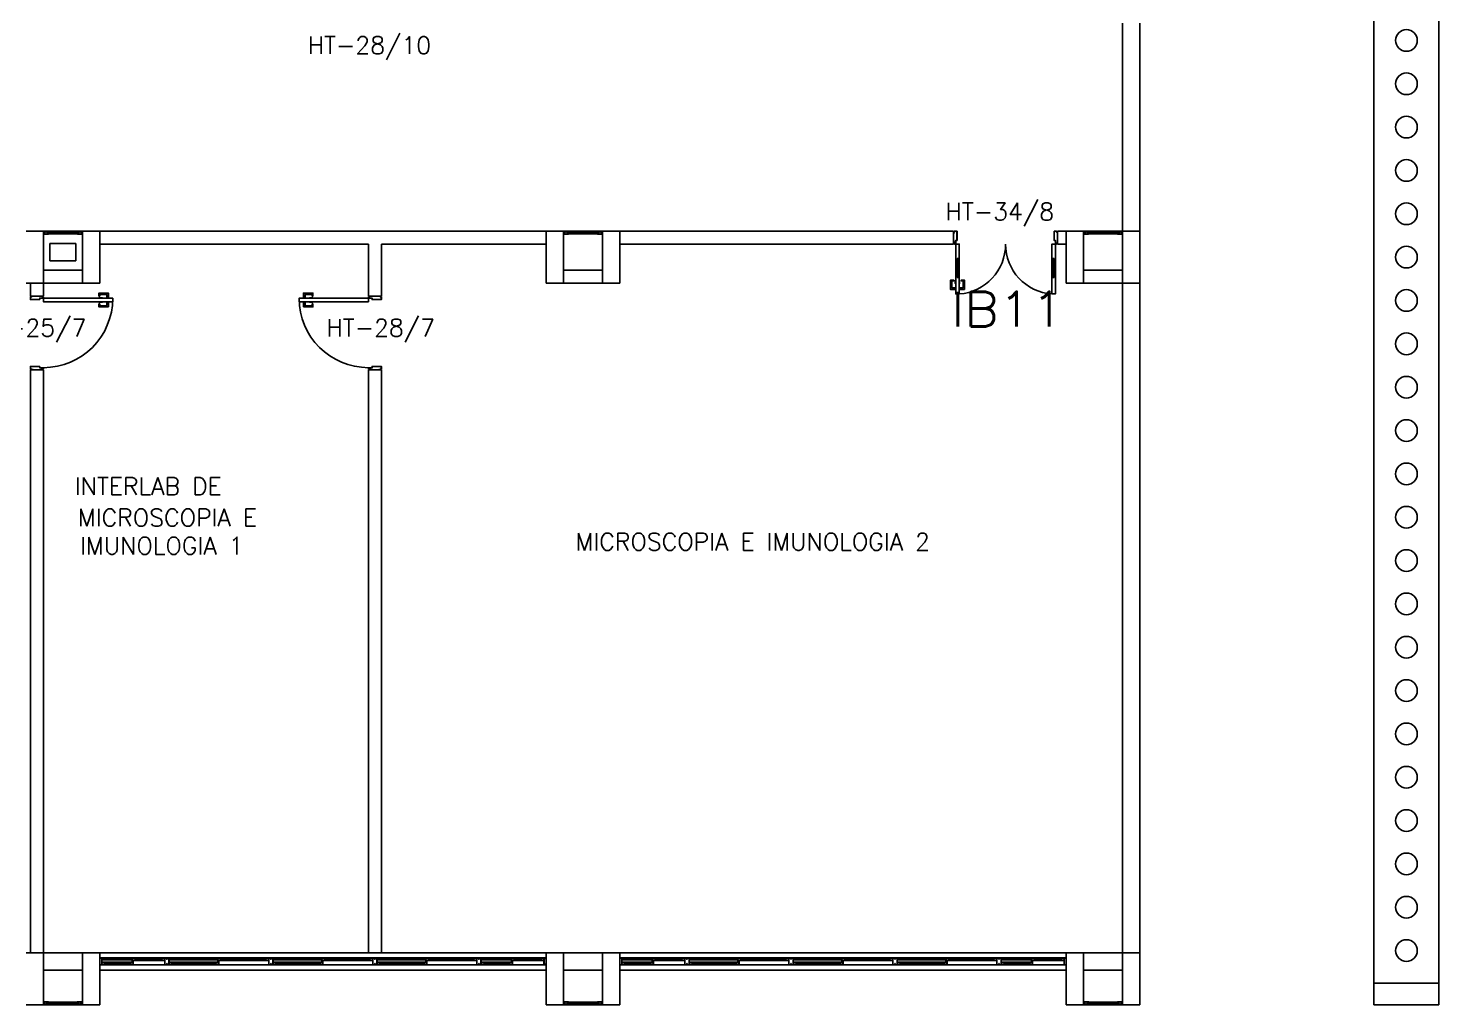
# Model space of a CAD drawing. Header units: millimetres. Extents: x 2686 to 2939, y 1294 to 1441.
# Drawn here: x 2913.9 to 2930.17, y 1388.32 to 1399.59 of the extents above; entities that cross this region are included whole.
import ezdxf

# ---------------------------------------------------------------- set-up
doc = ezdxf.new("R2010")
doc.units = ezdxf.units.MM
for name, color, linetype in [('AC-VISTA', 2, 'Continuous'), ('AR-ALV', 2, 'Continuous'), ('AR-ESQ', 1, 'Continuous'), ('AR-ESTC', 3, 'Continuous'), ('AR-ESTC-V', 1, 'Continuous'), ('AR-PEITORIL', 1, 'Continuous'), ('AR-PORTA', 1, 'Continuous'), ('AR-TXTCONG', 2, 'Continuous'), ('DT-ESQ-BAGUETE-C', 1, 'Continuous'), ('DT-ESQ-BAGUETE-V', 1, 'Continuous'), ('DT-ESQ-CHAPA DOBRADA-V', 1, 'Continuous'), ('DT-ESQ-PERFIL CADEIRA-C', 2, 'Continuous'), ('DT-ESQ-PERFIL CADEIRA-V', 2, 'Continuous'), ('DT-ESQ-PERFIL U SIMPLES-C', 2, 'Continuous'), ('DT-ESQ-PERFIL U-C', 2, 'Continuous'), ('DT-ESQ-PERFIL U-V', 1, 'Continuous'), ('DT-ESQ-VENEZIANA-C', 1, 'Continuous'), ('DT-ESQ-VENEZIANA-V', 1, 'Continuous'), ('DT-ESQ-VIDRO-C', 2, 'Continuous'), ('DT-TXTMOD', 1, 'Continuous'), ('ENDEREÇO', 2, 'Continuous'), ('maçaneta', 1, 'Continuous'), ('mov', 1, 'Continuous'), ('PM-PERFIL U-C', 2, 'Continuous'), ('PM-VIDRO', 2, 'Continuous'), ('pm1', 2, 'Continuous'), ('pm2', 2, 'Continuous'), ('TEXTO', 2, 'Continuous')]:
    doc.layers.add(name, color=color, linetype=linetype)
doc.styles.add('S10', font='simplex.shx', dxfattribs={"height": 0.1})
doc.styles.add('S16', font='simplex.shx', dxfattribs={"width": 1.1, "height": 0.16})
doc.styles.add('UNB-100', font='simplex.shx', dxfattribs={"height": 0.2})
doc.styles.add('UNB1-100', font='simplex.shx', dxfattribs={"height": 0.2})

# ---------------------------------------------------------------- blocks, each defined once
blk = doc.blocks.new('EF40-P')
at = {"layer": 'DT-ESQ-BAGUETE-C', "ltscale": 0.1}
for points in [[(0.073, -0.125), (0.06, -0.125), (0.06, -0.124), (0.073, -0.124, 0.414214), (0.073, -0.123), (0.073, -0.112, 0.414214), (0.073, -0.112), (0.06, -0.112), (0.06, -0.11), (0.073, -0.11, -0.414214), (0.075, -0.112), (0.075, -0.124, -0.414214)], [(0.339, -0.125), (0.352, -0.125), (0.352, -0.124), (0.34, -0.124, -0.414214), (0.339, -0.123), (0.339, -0.112, -0.414214), (0.34, -0.112), (0.352, -0.112), (0.352, -0.11), (0.339, -0.11, 0.414214), (0.337, -0.112), (0.337, -0.124, 0.414214)], [(0.422, -0.08), (0.409, -0.08), (0.409, -0.079), (0.422, -0.079, 0.414214), (0.422, -0.078), (0.422, -0.067, 0.414214), (0.422, -0.067), (0.409, -0.067), (0.409, -0.065), (0.422, -0.065, -0.414214), (0.424, -0.067), (0.424, -0.079, -0.414214)], [(0.702, -0.08), (0.715, -0.08), (0.715, -0.079), (0.702, -0.079, -0.414214), (0.702, -0.078), (0.702, -0.067, -0.414214), (0.702, -0.067), (0.715, -0.067), (0.715, -0.065), (0.702, -0.065, 0.414214), (0.7, -0.067), (0.7, -0.079, 0.414214)], [(0.848, -0.125), (0.835, -0.125), (0.835, -0.124), (0.848, -0.124, 0.414214), (0.848, -0.123), (0.848, -0.112, 0.414214), (0.848, -0.112), (0.835, -0.112), (0.835, -0.11), (0.848, -0.11, -0.414214), (0.85, -0.112), (0.85, -0.124, -0.414214)], [(1.326, -0.125), (1.34, -0.125), (1.34, -0.124), (1.327, -0.124, -0.414214), (1.326, -0.123), (1.326, -0.112, -0.414214), (1.327, -0.112), (1.34, -0.112), (1.34, -0.11), (1.326, -0.11, 0.414214), (1.325, -0.112), (1.325, -0.124, 0.414214)], [(1.41, -0.08), (1.396, -0.08), (1.396, -0.079), (1.409, -0.079, 0.414214), (1.41, -0.078), (1.41, -0.067, 0.414214), (1.409, -0.067), (1.396, -0.067), (1.396, -0.065), (1.41, -0.065, -0.414214), (1.411, -0.067), (1.411, -0.079, -0.414214)], [(1.901, -0.08), (1.915, -0.08), (1.915, -0.079), (1.902, -0.079, -0.414214), (1.901, -0.078), (1.901, -0.067, -0.414214), (1.902, -0.067), (1.915, -0.067), (1.915, -0.065), (1.901, -0.065, 0.414214), (1.9, -0.067), (1.9, -0.079, 0.414214)], [(2.048, -0.125), (2.035, -0.125), (2.035, -0.124), (2.048, -0.124, 0.414214), (2.048, -0.123), (2.048, -0.112, 0.414214), (2.048, -0.112), (2.035, -0.112), (2.035, -0.11), (2.048, -0.11, -0.414214), (2.05, -0.112), (2.05, -0.124, -0.414214)], [(2.526, -0.125), (2.54, -0.125), (2.54, -0.124), (2.527, -0.124, -0.414214), (2.526, -0.123), (2.526, -0.112, -0.414214), (2.527, -0.112), (2.54, -0.112), (2.54, -0.11), (2.526, -0.11, 0.414214), (2.525, -0.112), (2.525, -0.124, 0.414214)], [(2.61, -0.08), (2.596, -0.08), (2.596, -0.079), (2.609, -0.079, 0.414214), (2.61, -0.078), (2.61, -0.067, 0.414214), (2.609, -0.067), (2.596, -0.067), (2.596, -0.065), (2.61, -0.065, -0.414214), (2.611, -0.067), (2.611, -0.079, -0.414214)], [(3.101, -0.08), (3.115, -0.08), (3.115, -0.079), (3.102, -0.079, -0.414214), (3.101, -0.078), (3.101, -0.067, -0.414214), (3.102, -0.067), (3.115, -0.067), (3.115, -0.065), (3.101, -0.065, 0.414214), (3.1, -0.067), (3.1, -0.079, 0.414214)], [(3.248, -0.125), (3.235, -0.125), (3.235, -0.124), (3.248, -0.124, 0.414214), (3.248, -0.123), (3.248, -0.112, 0.414214), (3.248, -0.112), (3.235, -0.112), (3.235, -0.11), (3.248, -0.11, -0.414214), (3.25, -0.112), (3.25, -0.124, -0.414214)], [(3.726, -0.125), (3.74, -0.125), (3.74, -0.124), (3.727, -0.124, -0.414214), (3.726, -0.123), (3.726, -0.112, -0.414214), (3.727, -0.112), (3.74, -0.112), (3.74, -0.11), (3.726, -0.11, 0.414214), (3.725, -0.112), (3.725, -0.124, 0.414214)], [(3.81, -0.08), (3.796, -0.08), (3.796, -0.079), (3.809, -0.079, 0.414214), (3.81, -0.078), (3.81, -0.067, 0.414214), (3.809, -0.067), (3.796, -0.067), (3.796, -0.065), (3.81, -0.065, -0.414214), (3.811, -0.067), (3.811, -0.079, -0.414214)], [(4.301, -0.08), (4.315, -0.08), (4.315, -0.079), (4.302, -0.079, -0.414214), (4.301, -0.078), (4.301, -0.067, -0.414214), (4.302, -0.067), (4.315, -0.067), (4.315, -0.065), (4.301, -0.065, 0.414214), (4.3, -0.067), (4.3, -0.079, 0.414214)], [(4.448, -0.125), (4.435, -0.125), (4.435, -0.124), (4.448, -0.124, 0.414214), (4.448, -0.123), (4.448, -0.112, 0.414214), (4.448, -0.112), (4.435, -0.112), (4.435, -0.11), (4.448, -0.11, -0.414214), (4.45, -0.112), (4.45, -0.124, -0.414214)], [(4.714, -0.125), (4.727, -0.125), (4.727, -0.124), (4.714, -0.124, -0.414214), (4.714, -0.123), (4.714, -0.112, -0.414214), (4.714, -0.112), (4.727, -0.112), (4.727, -0.11), (4.714, -0.11, 0.414214), (4.712, -0.112), (4.712, -0.124, 0.414214)], [(4.797, -0.08), (4.784, -0.08), (4.784, -0.079), (4.797, -0.079, 0.414214), (4.797, -0.078), (4.797, -0.067, 0.414214), (4.797, -0.067), (4.784, -0.067), (4.784, -0.065), (4.797, -0.065, -0.414214), (4.799, -0.067), (4.799, -0.079, -0.414214)], [(5.076, -0.08), (5.09, -0.08), (5.09, -0.079), (5.077, -0.079, -0.414214), (5.076, -0.078), (5.076, -0.067, -0.414214), (5.077, -0.067), (5.09, -0.067), (5.09, -0.065), (5.076, -0.065, 0.414214), (5.075, -0.067), (5.075, -0.079, 0.414214)]]:
    blk.add_lwpolyline(points, format="xyb", close=True, dxfattribs=at)
at = {"layer": 'DT-ESQ-BAGUETE-V', "ltscale": 0.1}
for p, q in [((0.073, -0.11), (0.339, -0.11)), ((0.422, -0.065), (0.702, -0.065)), ((0.848, -0.11), (1.326, -0.11)), ((1.41, -0.065), (1.901, -0.065)), ((2.048, -0.11), (2.526, -0.11)), ((2.61, -0.065), (3.101, -0.065)), ((3.248, -0.11), (3.726, -0.11)), ((3.81, -0.065), (4.301, -0.065)), ((4.448, -0.11), (4.714, -0.11)), ((4.797, -0.065), (5.076, -0.065))]:
    blk.add_line(p, q, dxfattribs=at)
at = {"layer": 'DT-ESQ-CHAPA DOBRADA-V', "ltscale": 0.1}
for p, q in [((0.025, -0.077), (0.374, -0.077)), ((0.025, -0.08), (0.374, -0.08)), ((0.8, -0.077), (1.361, -0.077)), ((0.8, -0.08), (1.361, -0.08)), ((2, -0.077), (2.561, -0.077)), ((2, -0.08), (2.561, -0.08)), ((3.2, -0.077), (3.761, -0.077)), ((3.2, -0.08), (3.761, -0.08)), ((4.4, -0.077), (4.749, -0.077)), ((4.4, -0.08), (4.749, -0.08))]:
    blk.add_line(p, q, dxfattribs=at)
at = {"layer": 'DT-ESQ-PERFIL CADEIRA-C', "ltscale": 0.1}
for p, q in [((0.025, -0.134), (0.073, -0.134)), ((0.385, -0.134), (0.339, -0.134)), ((0.376, -0.088), (0.422, -0.088)), ((0.75, -0.088), (0.702, -0.088)), ((0.8, -0.134), (0.848, -0.134)), ((1.373, -0.134), (1.326, -0.134)), ((1.363, -0.088), (1.41, -0.088)), ((1.95, -0.088), (1.901, -0.088)), ((2, -0.134), (2.048, -0.134)), ((2.573, -0.134), (2.526, -0.134)), ((2.563, -0.088), (2.61, -0.088)), ((3.15, -0.088), (3.101, -0.088)), ((3.2, -0.134), (3.248, -0.134)), ((3.773, -0.134), (3.726, -0.134)), ((3.763, -0.088), (3.81, -0.088)), ((4.35, -0.088), (4.301, -0.088)), ((4.4, -0.134), (4.448, -0.134)), ((4.76, -0.134), (4.714, -0.134)), ((4.751, -0.088), (4.797, -0.088)), ((5.125, -0.088), (5.076, -0.088))]:
    blk.add_line(p, q, dxfattribs=at)
for points in [[(0.073, -0.135), (0.025, -0.135), (0.025, -0.134), (0.06, -0.134, -0.198912), (0.059, -0.133, -0.198913), (0.059, -0.132), (0.059, -0.112, 0.414214), (0.058, -0.112), (0.025, -0.112), (0.025, -0.11), (0.059, -0.11, -0.414214), (0.06, -0.112), (0.06, -0.124), (0.06, -0.125), (0.06, -0.132), (0.073, -0.132, -1)], [(0.339, -0.132, 1), (0.339, -0.135), (0.385, -0.135, 0.414214), (0.387, -0.133), (0.387, -0.112, 0.414214), (0.385, -0.11), (0.354, -0.11, 0.414214), (0.352, -0.112), (0.352, -0.132)], [(0.352, -0.134, 0.198913), (0.354, -0.133, 0.198913), (0.354, -0.132), (0.354, -0.112, -0.414214), (0.354, -0.112), (0.385, -0.112, -0.414214), (0.386, -0.112), (0.386, -0.133, -0.414214), (0.385, -0.134)], [(0.422, -0.087, -1), (0.422, -0.09), (0.376, -0.09, -0.414214), (0.374, -0.088), (0.374, -0.067, -0.414214), (0.376, -0.065), (0.407, -0.065, -0.414214), (0.409, -0.067), (0.409, -0.087)], [(0.409, -0.088, -0.198913), (0.408, -0.088, -0.198913), (0.407, -0.087), (0.407, -0.067, 0.414214), (0.407, -0.067), (0.376, -0.067, 0.414214), (0.375, -0.067), (0.375, -0.088, 0.414214), (0.376, -0.088)], [(0.702, -0.09), (0.75, -0.09), (0.75, -0.088), (0.715, -0.088, 0.198912), (0.716, -0.088, 0.198913), (0.716, -0.087), (0.716, -0.067, -0.414214), (0.717, -0.067), (0.75, -0.067), (0.75, -0.065), (0.716, -0.065, 0.414214), (0.715, -0.067), (0.715, -0.079), (0.715, -0.08), (0.715, -0.087), (0.702, -0.087, 1)], [(0.848, -0.135), (0.8, -0.135), (0.8, -0.134), (0.835, -0.134, -0.198912), (0.834, -0.133, -0.198913), (0.833, -0.132), (0.833, -0.112, 0.414214), (0.833, -0.112), (0.8, -0.112), (0.8, -0.11), (0.833, -0.11, -0.414214), (0.835, -0.112), (0.835, -0.124), (0.835, -0.125), (0.835, -0.132), (0.848, -0.132, -1)], [(1.326, -0.132, 1), (1.326, -0.135), (1.373, -0.135, 0.414214), (1.375, -0.133), (1.375, -0.112, 0.414214), (1.373, -0.11), (1.341, -0.11, 0.414214), (1.34, -0.112), (1.34, -0.132)], [(1.34, -0.134, 0.198913), (1.341, -0.133, 0.198913), (1.341, -0.132), (1.341, -0.112, -0.414214), (1.342, -0.112), (1.373, -0.112, -0.414214), (1.373, -0.112), (1.373, -0.133, -0.414214), (1.373, -0.134)], [(1.41, -0.087, -1), (1.41, -0.09), (1.363, -0.09, -0.414214), (1.361, -0.088), (1.361, -0.067, -0.414214), (1.363, -0.065), (1.395, -0.065, -0.414214), (1.396, -0.067), (1.396, -0.087)], [(1.396, -0.088, -0.198913), (1.395, -0.088, -0.198913), (1.395, -0.087), (1.395, -0.067, 0.414214), (1.394, -0.067), (1.363, -0.067, 0.414214), (1.363, -0.067), (1.363, -0.088, 0.414214), (1.363, -0.088)], [(1.901, -0.09), (1.95, -0.09), (1.95, -0.088), (1.915, -0.088, 0.198912), (1.916, -0.088, 0.198913), (1.916, -0.087), (1.916, -0.067, -0.414214), (1.917, -0.067), (1.95, -0.067), (1.95, -0.065), (1.916, -0.065, 0.414214), (1.915, -0.067), (1.915, -0.079), (1.915, -0.08), (1.915, -0.087), (1.901, -0.087, 1)], [(2.048, -0.135), (2, -0.135), (2, -0.134), (2.035, -0.134, -0.198912), (2.034, -0.133, -0.198913), (2.033, -0.132), (2.033, -0.112, 0.414214), (2.033, -0.112), (2, -0.112), (2, -0.11), (2.033, -0.11, -0.414214), (2.035, -0.112), (2.035, -0.124), (2.035, -0.125), (2.035, -0.132), (2.048, -0.132, -1)], [(2.526, -0.132, 1), (2.526, -0.135), (2.573, -0.135, 0.414214), (2.575, -0.133), (2.575, -0.112, 0.414214), (2.573, -0.11), (2.541, -0.11, 0.414214), (2.54, -0.112), (2.54, -0.132)], [(2.54, -0.134, 0.198913), (2.541, -0.133, 0.198913), (2.541, -0.132), (2.541, -0.112, -0.414214), (2.542, -0.112), (2.573, -0.112, -0.414214), (2.573, -0.112), (2.573, -0.133, -0.414214), (2.573, -0.134)], [(2.61, -0.087, -1), (2.61, -0.09), (2.563, -0.09, -0.414214), (2.561, -0.088), (2.561, -0.067, -0.414214), (2.563, -0.065), (2.595, -0.065, -0.414214), (2.596, -0.067), (2.596, -0.087)], [(2.596, -0.088, -0.198913), (2.595, -0.088, -0.198913), (2.595, -0.087), (2.595, -0.067, 0.414214), (2.594, -0.067), (2.563, -0.067, 0.414214), (2.563, -0.067), (2.563, -0.088, 0.414214), (2.563, -0.088)], [(3.101, -0.09), (3.15, -0.09), (3.15, -0.088), (3.115, -0.088, 0.198912), (3.116, -0.088, 0.198913), (3.116, -0.087), (3.116, -0.067, -0.414214), (3.117, -0.067), (3.15, -0.067), (3.15, -0.065), (3.116, -0.065, 0.414214), (3.115, -0.067), (3.115, -0.079), (3.115, -0.08), (3.115, -0.087), (3.101, -0.087, 1)], [(3.248, -0.135), (3.2, -0.135), (3.2, -0.134), (3.235, -0.134, -0.198912), (3.234, -0.133, -0.198913), (3.233, -0.132), (3.233, -0.112, 0.414214), (3.233, -0.112), (3.2, -0.112), (3.2, -0.11), (3.233, -0.11, -0.414214), (3.235, -0.112), (3.235, -0.124), (3.235, -0.125), (3.235, -0.132), (3.248, -0.132, -1)], [(3.726, -0.132, 1), (3.726, -0.135), (3.773, -0.135, 0.414214), (3.775, -0.133), (3.775, -0.112, 0.414214), (3.773, -0.11), (3.741, -0.11, 0.414214), (3.74, -0.112), (3.74, -0.132)], [(3.74, -0.134, 0.198913), (3.741, -0.133, 0.198913), (3.741, -0.132), (3.741, -0.112, -0.414214), (3.742, -0.112), (3.773, -0.112, -0.414214), (3.773, -0.112), (3.773, -0.133, -0.414214), (3.773, -0.134)], [(3.81, -0.087, -1), (3.81, -0.09), (3.763, -0.09, -0.414214), (3.761, -0.088), (3.761, -0.067, -0.414214), (3.763, -0.065), (3.795, -0.065, -0.414214), (3.796, -0.067), (3.796, -0.087)], [(3.796, -0.088, -0.198913), (3.795, -0.088, -0.198913), (3.795, -0.087), (3.795, -0.067, 0.414214), (3.794, -0.067), (3.763, -0.067, 0.414214), (3.763, -0.067), (3.763, -0.088, 0.414214), (3.763, -0.088)], [(4.301, -0.09), (4.35, -0.09), (4.35, -0.088), (4.315, -0.088, 0.198912), (4.316, -0.088, 0.198913), (4.316, -0.087), (4.316, -0.067, -0.414214), (4.317, -0.067), (4.35, -0.067), (4.35, -0.065), (4.316, -0.065, 0.414214), (4.315, -0.067), (4.315, -0.079), (4.315, -0.08), (4.315, -0.087), (4.301, -0.087, 1)], [(4.448, -0.135), (4.4, -0.135), (4.4, -0.134), (4.435, -0.134, -0.198912), (4.434, -0.133, -0.198913), (4.433, -0.132), (4.433, -0.112, 0.414214), (4.433, -0.112), (4.4, -0.112), (4.4, -0.11), (4.433, -0.11, -0.414214), (4.435, -0.112), (4.435, -0.124), (4.435, -0.125), (4.435, -0.132), (4.448, -0.132, -1)], [(4.714, -0.132, 1), (4.714, -0.135), (4.76, -0.135, 0.414214), (4.762, -0.133), (4.762, -0.112, 0.414214), (4.76, -0.11), (4.729, -0.11, 0.414214), (4.727, -0.112), (4.727, -0.132)], [(4.727, -0.134, 0.198913), (4.729, -0.133, 0.198913), (4.729, -0.132), (4.729, -0.112, -0.414214), (4.729, -0.112), (4.76, -0.112, -0.414214), (4.761, -0.112), (4.761, -0.133, -0.414214), (4.76, -0.134)], [(4.797, -0.087, -1), (4.797, -0.09), (4.751, -0.09, -0.414214), (4.749, -0.088), (4.749, -0.067, -0.414214), (4.751, -0.065), (4.782, -0.065, -0.414214), (4.784, -0.067), (4.784, -0.087)], [(4.784, -0.088, -0.198913), (4.783, -0.088, -0.198913), (4.782, -0.087), (4.782, -0.067, 0.414214), (4.782, -0.067), (4.751, -0.067, 0.414214), (4.75, -0.067), (4.75, -0.088, 0.414214), (4.751, -0.088)], [(5.076, -0.09), (5.125, -0.09), (5.125, -0.088), (5.09, -0.088, 0.198912), (5.091, -0.088, 0.198913), (5.091, -0.087), (5.091, -0.067, -0.414214), (5.092, -0.067), (5.125, -0.067), (5.125, -0.065), (5.091, -0.065, 0.414214), (5.09, -0.067), (5.09, -0.079), (5.09, -0.08), (5.09, -0.087), (5.076, -0.087, 1)]]:
    blk.add_lwpolyline(points, format="xyb", close=True, dxfattribs=at)
at = {"layer": 'DT-ESQ-PERFIL CADEIRA-V', "ltscale": 0.1}
for p, q in [((0.073, -0.135), (0.339, -0.135)), ((0.407, -0.09), (0.702, -0.09)), ((0.848, -0.135), (1.326, -0.135)), ((1.395, -0.09), (1.901, -0.09)), ((2.048, -0.135), (2.526, -0.135)), ((2.595, -0.09), (3.101, -0.09)), ((3.248, -0.135), (3.726, -0.135)), ((3.795, -0.09), (4.301, -0.09)), ((4.448, -0.135), (4.714, -0.135)), ((4.782, -0.09), (5.076, -0.09))]:
    blk.add_line(p, q, dxfattribs=at)
at = {"layer": 'DT-ESQ-PERFIL U SIMPLES-C', "ltscale": 0.1}
for points in [[(0.376, -0.102), (0.384, -0.102), (0.384, -0.1), (0.376, -0.1, -0.414214), (0.375, -0.1), (0.375, -0.092, -0.414214), (0.376, -0.091), (0.384, -0.091), (0.384, -0.09), (0.376, -0.09, 0.414214), (0.374, -0.092), (0.374, -0.1, 0.414214)], [(0.385, -0.098), (0.377, -0.098), (0.377, -0.1), (0.385, -0.1, -0.414214), (0.386, -0.1), (0.386, -0.108, -0.414214), (0.385, -0.109), (0.377, -0.109), (0.377, -0.11), (0.385, -0.11, 0.414214), (0.387, -0.108), (0.387, -0.1, 0.414214)], [(1.363, -0.102), (1.371, -0.102), (1.371, -0.1), (1.363, -0.1, -0.414214), (1.363, -0.1), (1.363, -0.092, -0.414214), (1.363, -0.091), (1.371, -0.091), (1.371, -0.09), (1.363, -0.09, 0.414214), (1.361, -0.092), (1.361, -0.1, 0.414214)], [(1.373, -0.098), (1.365, -0.098), (1.365, -0.1), (1.373, -0.1, -0.414214), (1.373, -0.1), (1.373, -0.108, -0.414214), (1.373, -0.109), (1.365, -0.109), (1.365, -0.11), (1.373, -0.11, 0.414214), (1.375, -0.108), (1.375, -0.1, 0.414214)], [(2.563, -0.102), (2.571, -0.102), (2.571, -0.1), (2.563, -0.1, -0.414214), (2.563, -0.1), (2.563, -0.092, -0.414214), (2.563, -0.091), (2.571, -0.091), (2.571, -0.09), (2.563, -0.09, 0.414214), (2.561, -0.092), (2.561, -0.1, 0.414214)], [(2.573, -0.098), (2.565, -0.098), (2.565, -0.1), (2.573, -0.1, -0.414214), (2.573, -0.1), (2.573, -0.108, -0.414214), (2.573, -0.109), (2.565, -0.109), (2.565, -0.11), (2.573, -0.11, 0.414214), (2.575, -0.108), (2.575, -0.1, 0.414214)], [(3.763, -0.102), (3.771, -0.102), (3.771, -0.1), (3.763, -0.1, -0.414214), (3.763, -0.1), (3.763, -0.092, -0.414214), (3.763, -0.091), (3.771, -0.091), (3.771, -0.09), (3.763, -0.09, 0.414214), (3.761, -0.092), (3.761, -0.1, 0.414214)], [(3.773, -0.098), (3.765, -0.098), (3.765, -0.1), (3.773, -0.1, -0.414214), (3.773, -0.1), (3.773, -0.108, -0.414214), (3.773, -0.109), (3.765, -0.109), (3.765, -0.11), (3.773, -0.11, 0.414214), (3.775, -0.108), (3.775, -0.1, 0.414214)], [(4.751, -0.102), (4.759, -0.102), (4.759, -0.1), (4.751, -0.1, -0.414214), (4.75, -0.1), (4.75, -0.092, -0.414214), (4.751, -0.091), (4.759, -0.091), (4.759, -0.09), (4.751, -0.09, 0.414214), (4.749, -0.092), (4.749, -0.1, 0.414214)], [(4.76, -0.098), (4.752, -0.098), (4.752, -0.1), (4.76, -0.1, -0.414214), (4.761, -0.1), (4.761, -0.108, -0.414214), (4.76, -0.109), (4.752, -0.109), (4.752, -0.11), (4.76, -0.11, 0.414214), (4.762, -0.108), (4.762, -0.1, 0.414214)]]:
    blk.add_lwpolyline(points, format="xyb", close=True, dxfattribs=at)
at = {"layer": 'DT-ESQ-PERFIL U-C', "ltscale": 0.1}
for points in [[(0, -0.062, -0.414214), (0.001, -0.06), (0.023, -0.06, -0.414214), (0.025, -0.062), (0.025, -0.139, -0.414214), (0.023, -0.14), (0.001, -0.14, -0.414214), (0, -0.139), (0, -0.125), (0.001, -0.125), (0.001, -0.138, 0.414214), (0.002, -0.139), (0.023, -0.139, 0.414214), (0.023, -0.138), (0.023, -0.062, 0.414214), (0.023, -0.062), (0.002, -0.062, 0.414214), (0.001, -0.062), (0.001, -0.075), (0, -0.075)], [(0.775, -0.062, 0.414214), (0.773, -0.06), (0.751, -0.06, 0.414214), (0.75, -0.062), (0.75, -0.139, 0.414214), (0.751, -0.14), (0.773, -0.14, 0.414214), (0.775, -0.139), (0.775, -0.125), (0.773, -0.125), (0.773, -0.138, -0.414214), (0.773, -0.139), (0.752, -0.139, -0.414214), (0.751, -0.138), (0.751, -0.062, -0.414214), (0.752, -0.062), (0.773, -0.062, -0.414214), (0.773, -0.062), (0.773, -0.075), (0.775, -0.075)], [(0.775, -0.062, -0.414214), (0.776, -0.06), (0.798, -0.06, -0.414214), (0.8, -0.062), (0.8, -0.139, -0.414214), (0.798, -0.14), (0.776, -0.14, -0.414214), (0.775, -0.139), (0.775, -0.125), (0.776, -0.125), (0.776, -0.138, 0.414214), (0.777, -0.139), (0.798, -0.139, 0.414214), (0.798, -0.138), (0.798, -0.062, 0.414214), (0.798, -0.062), (0.777, -0.062, 0.414214), (0.776, -0.062), (0.776, -0.075), (0.775, -0.075)], [(1.975, -0.062, 0.414214), (1.973, -0.06), (1.951, -0.06, 0.414214), (1.95, -0.062), (1.95, -0.139, 0.414214), (1.951, -0.14), (1.973, -0.14, 0.414214), (1.975, -0.139), (1.975, -0.125), (1.973, -0.125), (1.973, -0.138, -0.414214), (1.973, -0.139), (1.952, -0.139, -0.414214), (1.951, -0.138), (1.951, -0.062, -0.414214), (1.952, -0.062), (1.973, -0.062, -0.414214), (1.973, -0.062), (1.973, -0.075), (1.975, -0.075)], [(1.975, -0.062, -0.414214), (1.976, -0.06), (1.998, -0.06, -0.414214), (2, -0.062), (2, -0.139, -0.414214), (1.998, -0.14), (1.976, -0.14, -0.414214), (1.975, -0.139), (1.975, -0.125), (1.976, -0.125), (1.976, -0.138, 0.414214), (1.977, -0.139), (1.998, -0.139, 0.414214), (1.998, -0.138), (1.998, -0.062, 0.414214), (1.998, -0.062), (1.977, -0.062, 0.414214), (1.976, -0.062), (1.976, -0.075), (1.975, -0.075)], [(3.175, -0.062, 0.414214), (3.173, -0.06), (3.151, -0.06, 0.414214), (3.15, -0.062), (3.15, -0.139, 0.414214), (3.151, -0.14), (3.173, -0.14, 0.414214), (3.175, -0.139), (3.175, -0.125), (3.173, -0.125), (3.173, -0.138, -0.414214), (3.173, -0.139), (3.152, -0.139, -0.414214), (3.151, -0.138), (3.151, -0.062, -0.414214), (3.152, -0.062), (3.173, -0.062, -0.414214), (3.173, -0.062), (3.173, -0.075), (3.175, -0.075)], [(3.175, -0.062, -0.414214), (3.176, -0.06), (3.198, -0.06, -0.414214), (3.2, -0.062), (3.2, -0.139, -0.414214), (3.198, -0.14), (3.176, -0.14, -0.414214), (3.175, -0.139), (3.175, -0.125), (3.176, -0.125), (3.176, -0.138, 0.414214), (3.177, -0.139), (3.198, -0.139, 0.414214), (3.198, -0.138), (3.198, -0.062, 0.414214), (3.198, -0.062), (3.177, -0.062, 0.414214), (3.176, -0.062), (3.176, -0.075), (3.175, -0.075)], [(4.375, -0.062, 0.414214), (4.373, -0.06), (4.351, -0.06, 0.414214), (4.35, -0.062), (4.35, -0.139, 0.414214), (4.351, -0.14), (4.373, -0.14, 0.414214), (4.375, -0.139), (4.375, -0.125), (4.373, -0.125), (4.373, -0.138, -0.414214), (4.373, -0.139), (4.352, -0.139, -0.414214), (4.351, -0.138), (4.351, -0.062, -0.414214), (4.352, -0.062), (4.373, -0.062, -0.414214), (4.373, -0.062), (4.373, -0.075), (4.375, -0.075)], [(4.375, -0.062, -0.414214), (4.376, -0.06), (4.398, -0.06, -0.414214), (4.4, -0.062), (4.4, -0.139, -0.414214), (4.398, -0.14), (4.376, -0.14, -0.414214), (4.375, -0.139), (4.375, -0.125), (4.376, -0.125), (4.376, -0.138, 0.414214), (4.377, -0.139), (4.398, -0.139, 0.414214), (4.398, -0.138), (4.398, -0.062, 0.414214), (4.398, -0.062), (4.377, -0.062, 0.414214), (4.376, -0.062), (4.376, -0.075), (4.375, -0.075)], [(5.15, -0.062, 0.414214), (5.148, -0.06), (5.126, -0.06, 0.414214), (5.125, -0.062), (5.125, -0.139, 0.414214), (5.126, -0.14), (5.148, -0.14, 0.414214), (5.15, -0.139), (5.15, -0.125), (5.148, -0.125), (5.148, -0.138, -0.414214), (5.148, -0.139), (5.127, -0.139, -0.414214), (5.126, -0.138), (5.126, -0.062, -0.414214), (5.127, -0.062), (5.148, -0.062, -0.414214), (5.148, -0.062), (5.148, -0.075), (5.15, -0.075)]]:
    blk.add_lwpolyline(points, format="xyb", close=True, dxfattribs=at)
at = {"layer": 'DT-ESQ-PERFIL U-V', "ltscale": 0.1}
for p, q in [((0.023, -0.06), (0.751, -0.06)), ((0.023, -0.14), (0.751, -0.14)), ((0.798, -0.06), (1.951, -0.06)), ((0.798, -0.14), (1.951, -0.14)), ((1.998, -0.06), (3.151, -0.06)), ((1.998, -0.14), (3.151, -0.14)), ((3.198, -0.06), (4.351, -0.06)), ((3.198, -0.14), (4.351, -0.14)), ((4.398, -0.06), (5.126, -0.06)), ((4.398, -0.14), (5.126, -0.14))]:
    blk.add_line(p, q, dxfattribs=at)
at = {"layer": 'DT-ESQ-VIDRO-C', "ltscale": 0.1}
for points in [[(0.063, -0.13), (0.063, -0.127), (0.349, -0.127), (0.349, -0.13)], [(0.713, -0.085), (0.713, -0.082), (0.412, -0.082), (0.412, -0.085)], [(0.838, -0.13), (0.838, -0.127), (1.337, -0.127), (1.337, -0.13)], [(1.912, -0.085), (1.912, -0.082), (1.399, -0.082), (1.399, -0.085)], [(2.038, -0.13), (2.038, -0.127), (2.537, -0.127), (2.537, -0.13)], [(3.112, -0.085), (3.112, -0.082), (2.599, -0.082), (2.599, -0.085)], [(3.238, -0.13), (3.238, -0.127), (3.737, -0.127), (3.737, -0.13)], [(4.312, -0.085), (4.312, -0.082), (3.799, -0.082), (3.799, -0.085)], [(4.438, -0.13), (4.438, -0.127), (4.724, -0.127), (4.724, -0.13)], [(5.087, -0.085), (5.087, -0.082), (4.786, -0.082), (4.786, -0.085)]]:
    blk.add_lwpolyline(points, close=True, dxfattribs=at)
at = {"layer": 'DT-TXTMOD', "ltscale": 0.1, "style": 'S10', "flags": 3}
for tag, p in [('M01', (0.025, -0.28)), ('M02', (0.325, -0.28)), ('M03', (0.627, -0.28)), ('M04', (0.929, -0.28)), ('M05', (1.231, -0.28)), ('M06', (1.532, -0.28)), ('M07', (1.834, -0.28)), ('M08', (2.136, -0.28)), ('M09', (2.438, -0.28)), ('M10', (2.739, -0.28)), ('M11', (3.041, -0.28)), ('M12', (3.343, -0.28)), ('M13', (3.645, -0.28)), ('M14', (3.946, -0.28)), ('M15', (4.248, -0.28)), ('M16', (4.55, -0.28)), ('M17', (4.852, -0.28))]:
    blk.add_attdef(tag, p, '', height=0.1, dxfattribs=at)
blk = doc.blocks.new('EF01-P')
at = {"layer": 'DT-ESQ-BAGUETE-C', "ltscale": 0.1}
for points in [[(0.002, 0.035), (0.015, 0.035), (0.015, 0.033), (0.002, 0.033), (0.002, 0.005), (0.015, 0.005), (0.015, 0.004), (0.002, 0.004, -0.414214), (0, 0.005), (0, 0.033, -0.414214)], [(0.448, 0.035), (0.435, 0.035), (0.435, 0.033), (0.448, 0.033), (0.448, 0.005), (0.435, 0.005), (0.435, 0.004), (0.448, 0.004, 0.414214), (0.45, 0.005), (0.45, 0.033, 0.414214)]]:
    blk.add_lwpolyline(points, format="xyb", close=True, dxfattribs=at)
at = {"layer": 'DT-ESQ-PERFIL CADEIRA-C', "ltscale": 0.1}
for points in [[(0.01, 0.002), (0.01, 0.003), (0.002, 0.003, 1), (0.002, 0), (0.015, 0, 0.414214), (0.016, 0.002), (0.016, 0.033), (0.043, 0.033)], [(0.043, 0.006), (0.018, 0.006), (0.018, 0.016), (0.016, 0.016), (0.016, 0.006, 0.414214), (0.018, 0.005), (0.043, 0.005), (0.056, 0.005, 1), (0.056, 0.008), (0.043, 0.008), (0.043, 0.02), (0.043, 0.032), (0.056, 0.032, 1), (0.056, 0.035), (0.043, 0.035), (0.016, 0.035, 0.414214), (0.015, 0.033), (0.015, 0.002), (0.002, 0.002)], [(0.041, 0.02), (0.041, 0.032, -0.414214), (0.043, 0.033), (0.056, 0.033)], [(0.041, 0.02), (0.041, 0.008, 0.414214), (0.043, 0.006), (0.056, 0.006)], [(0.407, 0.006), (0.432, 0.006), (0.432, 0.016), (0.433, 0.016), (0.433, 0.006, -0.414214), (0.432, 0.005), (0.407, 0.005), (0.394, 0.005, -1), (0.394, 0.008), (0.407, 0.008), (0.407, 0.02), (0.407, 0.032), (0.394, 0.032, -1), (0.394, 0.035), (0.407, 0.035), (0.433, 0.035, -0.414214), (0.435, 0.033), (0.435, 0.002), (0.448, 0.002)], [(0.408, 0.02), (0.408, 0.032, 0.414214), (0.407, 0.033), (0.394, 0.033)], [(0.408, 0.02), (0.408, 0.008, -0.414214), (0.407, 0.006), (0.394, 0.006)], [(0.44, 0.002), (0.44, 0.003), (0.448, 0.003, -1), (0.448, 0), (0.435, 0, -0.414214), (0.433, 0.002), (0.433, 0.033), (0.407, 0.033)]]:
    blk.add_lwpolyline(points, format="xyb", dxfattribs=at)
at = {"layer": 'DT-ESQ-PERFIL CADEIRA-V', "ltscale": 0.1}
blk.add_line((0.015, 0), (0.435, 0), dxfattribs=at)
at = {"layer": 'DT-ESQ-VENEZIANA-C', "ltscale": 0.1}
for p, q in [((0.043, 0.011), (0.407, 0.011)), ((0.043, 0.009), (0.407, 0.009))]:
    blk.add_line(p, q, dxfattribs=at)
at = {"layer": 'DT-ESQ-VENEZIANA-V', "ltscale": 0.1}
blk.add_line((0.043, 0.031), (0.407, 0.031), dxfattribs=at)
blk = doc.blocks.new('EF01C-P')
at = {"layer": 'DT-ESQ-BAGUETE-C', "ltscale": 0.1}
for points in [[(0.002, 0.035), (0.015, 0.035), (0.015, 0.033), (0.002, 0.033), (0.002, 0.005), (0.015, 0.005), (0.015, 0.004), (0.002, 0.004, -0.414214), (0, 0.005), (0, 0.033, -0.414214)], [(0.448, 0.035), (0.435, 0.035), (0.435, 0.033), (0.448, 0.033), (0.448, 0.005), (0.435, 0.005), (0.435, 0.004), (0.448, 0.004, 0.414214), (0.45, 0.005), (0.45, 0.033, 0.414214)]]:
    blk.add_lwpolyline(points, format="xyb", close=True, dxfattribs=at)
at = {"layer": 'DT-ESQ-PERFIL CADEIRA-C', "ltscale": 0.1}
for points in [[(0.01, 0.002), (0.01, 0.003), (0.002, 0.003, 1), (0.002, 0), (0.015, 0, 0.414214), (0.016, 0.002), (0.016, 0.033), (0.043, 0.033)], [(0.043, 0.006), (0.018, 0.006), (0.018, 0.016), (0.016, 0.016), (0.016, 0.006, 0.414214), (0.018, 0.005), (0.043, 0.005), (0.056, 0.005, 1), (0.056, 0.008), (0.043, 0.008), (0.043, 0.02), (0.043, 0.032), (0.056, 0.032, 1), (0.056, 0.035), (0.043, 0.035), (0.016, 0.035, 0.414214), (0.015, 0.033), (0.015, 0.002), (0.002, 0.002)], [(0.041, 0.02), (0.041, 0.032, -0.414214), (0.043, 0.033), (0.056, 0.033)], [(0.041, 0.02), (0.041, 0.008, 0.414214), (0.043, 0.006), (0.056, 0.006)], [(0.407, 0.006), (0.432, 0.006), (0.432, 0.016), (0.433, 0.016), (0.433, 0.006, -0.414214), (0.432, 0.005), (0.407, 0.005), (0.394, 0.005, -1), (0.394, 0.008), (0.407, 0.008), (0.407, 0.02), (0.407, 0.032), (0.394, 0.032, -1), (0.394, 0.035), (0.407, 0.035), (0.433, 0.035, -0.414214), (0.435, 0.033), (0.435, 0.002), (0.448, 0.002)], [(0.408, 0.02), (0.408, 0.032, 0.414214), (0.407, 0.033), (0.394, 0.033)], [(0.408, 0.02), (0.408, 0.008, -0.414214), (0.407, 0.006), (0.394, 0.006)], [(0.44, 0.002), (0.44, 0.003), (0.448, 0.003, -1), (0.448, 0), (0.435, 0, -0.414214), (0.433, 0.002), (0.433, 0.033), (0.407, 0.033)]]:
    blk.add_lwpolyline(points, format="xyb", dxfattribs=at)
at = {"layer": 'DT-ESQ-PERFIL CADEIRA-V', "ltscale": 0.1}
blk.add_line((0.015, 0), (0.435, 0), dxfattribs=at)
at = {"layer": 'DT-ESQ-VENEZIANA-C', "ltscale": 0.1}
for p, q in [((0.043, 0.011), (0.407, 0.011)), ((0.043, 0.009), (0.407, 0.009))]:
    blk.add_line(p, q, dxfattribs=at)
at = {"layer": 'DT-ESQ-VENEZIANA-V', "ltscale": 0.1}
blk.add_line((0.043, 0.031), (0.407, 0.031), dxfattribs=at)
at = {"layer": 'DT-TXTMOD', "ltscale": 0.1, "style": 'S10', "flags": 3}
blk.add_attdef('EF01C', (0.021, -0.14), '', height=0.1, dxfattribs=at)
blk = doc.blocks.new('PM3')
at = {"layer": 'maçaneta'}
for points in [[(0.02, 0.825), (-0.035, 0.825), (-0.035, 0.715), (0, 0.715), (0, 0.725), (-0.02, 0.725), (-0.02, 0.804, -0.414214), (-0.019, 0.805), (0.02, 0.805)], [(0.125, 0.825), (0.07, 0.825), (0.07, 0.805), (0.108, 0.805, -0.414214), (0.11, 0.804), (0.11, 0.725), (0.09, 0.725), (0.09, 0.715), (0.125, 0.715)]]:
    blk.add_lwpolyline(points, format="xyb", close=True, dxfattribs=at)
for points in [[(0.02, 0.715), (0.02, 0.755), (0.025, 0.755), (0.025, 0.715)], [(0.07, 0.715), (0.07, 0.755), (0.065, 0.755), (0.065, 0.715)]]:
    blk.add_lwpolyline(points, close=True, dxfattribs=at)
at = {"layer": 'mov'}
blk.add_arc((0.025, 0.075), 0.8, 0, 90, dxfattribs=at)
at = {"layer": 'PM-PERFIL U-C'}
for p, q in [((0, 0.045), (0, 0.063)), ((0.002, 0.045), (0, 0.045)), ((0.001, 0.065), (0.01, 0.065)), ((0.002, 0.063), (0.002, 0.045)), ((0.01, 0.063), (0.002, 0.063)), ((0.01, 0.065), (0.01, 0.073)), ((0.011, 0.075), (0.023, 0.075)), ((0.012, 0.073), (0.012, 0.064)), ((0.023, 0.073), (0.012, 0.073)), ((0.023, 0.033), (0.023, 0.073)), ((0.038, 0.032), (0.024, 0.032)), ((0.025, 0.073), (0.025, 0.034)), ((0.038, 0.034), (0.025, 0.034)), ((0.038, 0.032), (0.038, -0.073)), ((0.04, 0.032), (0.04, -0.074)), ((0.81, 0.032), (0.81, -0.074)), ((0.812, 0.034), (0.825, 0.034)), ((0.812, 0.032), (0.826, 0.032)), ((0.812, 0.032), (0.812, -0.073)), ((0.825, 0.073), (0.825, 0.034)), ((0.839, 0.075), (0.827, 0.075)), ((0.827, 0.073), (0.838, 0.073)), ((0.827, 0.033), (0.827, 0.073)), ((0.838, 0.073), (0.838, 0.064)), ((0.84, 0.065), (0.84, 0.073)), ((0.849, 0.065), (0.84, 0.065)), ((0.84, 0.063), (0.848, 0.063)), ((0.848, 0.063), (0.848, 0.045)), ((0.848, 0.045), (0.85, 0.045)), ((0.85, 0.045), (0.85, 0.063)), ((0, -0.045), (0.002, -0.045)), ((0, -0.064), (0, -0.045)), ((0.01, -0.065), (0.001, -0.065)), ((0.002, -0.045), (0.002, -0.063)), ((0.002, -0.063), (0.01, -0.063)), ((0.01, -0.074), (0.01, -0.065)), ((0.038, -0.075), (0.011, -0.075)), ((0.012, -0.065), (0.012, -0.073)), ((0.012, -0.073), (0.038, -0.073)), ((0.838, -0.073), (0.812, -0.073)), ((0.812, -0.075), (0.839, -0.075)), ((0.838, -0.065), (0.838, -0.073)), ((0.848, -0.063), (0.84, -0.063)), ((0.84, -0.074), (0.84, -0.065)), ((0.84, -0.065), (0.849, -0.065)), ((0.85, -0.045), (0.848, -0.045)), ((0.848, -0.045), (0.848, -0.063)), ((0.85, -0.064), (0.85, -0.045))]:
    blk.add_line(p, q, dxfattribs=at)
for centre, start, end in [((0.001, 0.063), 90, 180), ((0.011, 0.073), 90, 180), ((0.01, 0.064), 270, 0), ((0.023, 0.073), 360, 90), ((0.024, 0.033), 180, 270), ((0.038, 0.032), 0, 90), ((0.812, 0.032), 90, 180), ((0.827, 0.073), 90, 180), ((0.826, 0.033), 270, 0), ((0.84, 0.064), 180, 270), ((0.839, 0.073), 0, 90), ((0.849, 0.063), 0, 90), ((0.001, -0.064), 180, 270), ((0.01, -0.065), 0, 90), ((0.011, -0.074), 180, 270), ((0.038, -0.074), 269.9386, 0), ((0.812, -0.074), 180, 270.0614), ((0.84, -0.065), 90, 180), ((0.839, -0.074), 270, 0), ((0.849, -0.064), 270, 0)]:
    blk.add_arc(centre, 0.0015, start, end, dxfattribs=at)
at = {"layer": 'pm1'}
blk.add_lwpolyline([(0.065, 0.875), (0.065, 0.075), (0.025, 0.075), (0.025, 0.875)], close=True, dxfattribs=at)
blk = doc.blocks.new('marco-d')
at = {"layer": 'PM-PERFIL U-C'}
for p, q in [((-0.013, 0), (-0.001, 0)), ((-0.025, -0.03), (-0.025, -0.011)), ((-0.023, -0.03), (-0.025, -0.03)), ((-0.025, -0.138), (-0.025, -0.12)), ((-0.025, -0.12), (-0.023, -0.12)), ((-0.023, -0.01), (-0.015, -0.01)), ((-0.014, -0.012), (-0.023, -0.012)), ((-0.023, -0.012), (-0.023, -0.03)), ((-0.023, -0.12), (-0.023, -0.138)), ((-0.023, -0.138), (-0.014, -0.138)), ((-0.015, -0.14), (-0.023, -0.14)), ((-0.015, -0.01), (-0.015, -0.001)), ((-0.015, -0.148), (-0.015, -0.14)), ((-0.002, -0.002), (-0.013, -0.002)), ((-0.013, -0.002), (-0.013, -0.01)), ((-0.013, -0.139), (-0.013, -0.148)), ((-0.013, -0.148), (0.013, -0.148)), ((0.013, -0.15), (-0.013, -0.15)), ((-0.002, -0.041), (-0.002, -0.002)), ((0.013, -0.043), (-0.001, -0.043)), ((0, -0.001), (0, -0.041)), ((0.013, -0.041), (0, -0.041)), ((0.013, -0.043), (0.013, -0.148)), ((0.015, -0.042), (0.015, -0.148))]:
    blk.add_line(p, q, dxfattribs=at)
for centre, start, end in [((-0.013, -0.001), 90, 180), ((-0.001, -0.001), 360, 90), ((-0.023, -0.011), 90, 180), ((-0.023, -0.138), 180, 270), ((-0.013, -0.148), 180, 270), ((-0.014, -0.01), 270, 0), ((-0.014, -0.139), 0, 90), ((-0.001, -0.041), 180, 270), ((0.013, -0.042), 0, 90), ((0.013, -0.148), 269.9386, 0)]:
    blk.add_arc(centre, 0.0015, start, end, dxfattribs=at)
blk = doc.blocks.new('marco-e')
at = {"layer": 'PM-PERFIL U-C'}
for p, q in [((-0.015, -0.043), (-0.015, -0.149)), ((-0.013, -0.041), (0, -0.041)), ((-0.013, -0.043), (0.001, -0.043)), ((-0.013, -0.043), (-0.013, -0.148)), ((0.013, -0.148), (-0.013, -0.148)), ((-0.013, -0.15), (0.014, -0.15)), ((0, -0.002), (0, -0.041)), ((0.014, 0), (0.002, 0)), ((0.002, -0.042), (0.002, -0.002)), ((0.002, -0.002), (0.013, -0.002)), ((0.013, -0.002), (0.013, -0.011)), ((0.013, -0.14), (0.013, -0.148)), ((0.015, -0.01), (0.015, -0.002)), ((0.024, -0.01), (0.015, -0.01)), ((0.015, -0.012), (0.023, -0.012)), ((0.023, -0.138), (0.015, -0.138)), ((0.015, -0.14), (0.024, -0.14)), ((0.015, -0.149), (0.015, -0.14)), ((0.023, -0.012), (0.023, -0.03)), ((0.023, -0.03), (0.025, -0.03)), ((0.025, -0.12), (0.023, -0.12)), ((0.023, -0.12), (0.023, -0.138)), ((0.025, -0.03), (0.025, -0.012)), ((0.025, -0.139), (0.025, -0.12))]:
    blk.add_line(p, q, dxfattribs=at)
for centre, start, end in [((-0.013, -0.043), 90, 180), ((-0.013, -0.149), 180, 270.0614), ((0.002, -0.002), 90, 180), ((0.001, -0.042), 270, 0), ((0.015, -0.011), 180, 270), ((0.015, -0.14), 90, 180), ((0.014, -0.002), 0, 90), ((0.014, -0.149), 270, 0), ((0.024, -0.012), 0, 90), ((0.024, -0.139), 270, 0)]:
    blk.add_arc(centre, 0.0015, start, end, dxfattribs=at)
blk = doc.blocks.new('PM6V')
at = {"layer": 'maçaneta'}
for points in [[(1.075, 0.675), (1.13, 0.675), (1.13, 0.655), (1.091, 0.655, 0.414214), (1.09, 0.654), (1.09, 0.575), (1.11, 0.575), (1.11, 0.565), (1.075, 0.565)], [(1.18, 0.675), (1.235, 0.675), (1.235, 0.565), (1.2, 0.565), (1.2, 0.575), (1.22, 0.575), (1.22, 0.654, 0.414214), (1.218, 0.655), (1.18, 0.655)]]:
    blk.add_lwpolyline(points, format="xyb", close=True, dxfattribs=at)
for points in [[(1.13, 0.565), (1.13, 0.605), (1.135, 0.605), (1.135, 0.565)], [(1.18, 0.565), (1.18, 0.605), (1.175, 0.605), (1.175, 0.565)]]:
    blk.add_lwpolyline(points, close=True, dxfattribs=at)
at = {"layer": 'mov'}
for centre, start, end in [((0.025, 0.151), 359.8606, 86.0112), ((1.175, 0.151), 93.9888, 180.1394)]:
    blk.add_arc(centre, 0.575, start, end, dxfattribs=at)
at = {"layer": 'PM-VIDRO'}
for p, q in [((0.04, 0.325), (0.04, 0.525)), ((0.05, 0.525), (0.05, 0.325)), ((1.15, 0.525), (1.15, 0.325)), ((1.16, 0.325), (1.16, 0.525))]:
    blk.add_line(p, q, dxfattribs=at)
at = {"layer": 'pm1'}
for p, q in [((0.04, 0.525), (0.025, 0.525)), ((0.065, 0.535), (0.04, 0.535)), ((0.04, 0.525), (0.04, 0.535)), ((0.05, 0.535), (0.05, 0.525)), ((0.065, 0.525), (0.05, 0.525)), ((0.065, 0.535), (0.065, 0.525)), ((1.135, 0.535), (1.135, 0.525)), ((1.135, 0.535), (1.16, 0.535)), ((1.135, 0.525), (1.15, 0.525)), ((1.15, 0.535), (1.15, 0.525)), ((1.16, 0.525), (1.16, 0.535)), ((1.16, 0.525), (1.175, 0.525)), ((0.04, 0.325), (0.025, 0.325)), ((0.04, 0.315), (0.04, 0.325)), ((0.065, 0.315), (0.04, 0.315)), ((0.065, 0.325), (0.05, 0.325)), ((0.05, 0.325), (0.05, 0.315)), ((0.065, 0.325), (0.065, 0.315)), ((1.135, 0.325), (1.135, 0.315)), ((1.135, 0.325), (1.15, 0.325)), ((1.135, 0.315), (1.16, 0.315)), ((1.15, 0.325), (1.15, 0.315)), ((1.16, 0.315), (1.16, 0.325)), ((1.16, 0.325), (1.175, 0.325))]:
    blk.add_line(p, q, dxfattribs=at)
for points in [[(0.025, 0.525), (0.025, 0.725), (0.065, 0.725), (0.065, 0.525)], [(1.175, 0.525), (1.175, 0.725), (1.135, 0.725), (1.135, 0.525)], [(0.065, 0.325), (0.065, 0.15), (0.025, 0.15), (0.025, 0.325)], [(1.135, 0.325), (1.135, 0.15), (1.175, 0.15), (1.175, 0.325)]]:
    blk.add_lwpolyline(points, dxfattribs=at)
at = {"layer": 'pm2'}
for p, q in [((0.025, 0.325), (0.025, 0.525)), ((0.065, 0.525), (0.065, 0.325)), ((1.135, 0.525), (1.135, 0.325)), ((1.175, 0.325), (1.175, 0.525))]:
    blk.add_line(p, q, dxfattribs=at)
at = {"layer": 'pm1'}
for name, p in [('marco-d', (0.025, 0.15)), ('marco-e', (1.175, 0.15))]:
    blk.add_blockref(name, p, dxfattribs=at)
blk = doc.blocks.new('A$C37424659')
at = {"layer": 'AR-ESTC'}
for points in [[(2.564, 2.75), (3.314, 2.75), (3.314, 3), (2.564, 3)], [(2.564, -20.25), (3.314, -20.25), (3.314, -20), (2.564, -20)]]:
    blk.add_lwpolyline(points, close=True, dxfattribs=at)
at = {"layer": 'AR-ESTC-V'}
for p, q in [((2.564, 2.75), (2.564, -20.25)), ((3.314, -20.25), (3.314, 2.75)), ((2.564, -20.25), (3.314, -20.25))]:
    blk.add_line(p, q, dxfattribs=at)
for centre in [(2.941, 2.375), (2.941, 1.875), (2.941, 1.375), (2.941, 0.875), (2.941, 0.375), (2.941, -0.125), (2.941, -0.625), (2.941, -1.125), (2.941, -1.625), (2.941, -2.125), (2.941, -2.625), (2.941, -3.125), (2.941, -3.625), (2.941, -4.125), (2.941, -4.625), (2.941, -5.125), (2.941, -5.625), (2.941, -6.125), (2.941, -6.625), (2.941, -7.125), (2.941, -7.625), (2.941, -8.125), (2.941, -8.625), (2.941, -9.125), (2.941, -9.625), (2.941, -10.125), (2.941, -10.625), (2.941, -11.125), (2.941, -11.625), (2.941, -12.125), (2.941, -12.625), (2.941, -13.125), (2.941, -13.625), (2.941, -14.125), (2.941, -14.625), (2.941, -15.125), (2.941, -15.625), (2.941, -16.125), (2.941, -16.625), (2.941, -17.125), (2.941, -17.625), (2.941, -18.125), (2.941, -18.625), (2.941, -19.125), (2.941, -19.625)]:
    blk.add_circle(centre, 0.125, dxfattribs=at)

msp = doc.modelspace()

# ---------------------------------------------------------------- linework, layer by layer
at = {"layer": 'AC-VISTA'}
for p, q in [((2914.146, 1397.109), (2914.446, 1397.109)), ((2914.146, 1397.109), (2914.146, 1396.909)), ((2914.446, 1397.109), (2914.446, 1396.909)), ((2914.146, 1396.909), (2914.446, 1396.909))]:
    msp.add_line(p, q, dxfattribs=at)
at = {"layer": 'AR-ALV'}
for p, q in [((2926.521, 1397.25), (2926.521, 1399.65)), ((2926.721, 1399.65), (2926.721, 1397.25)), ((2919.871, 1397.25), (2914.721, 1397.25)), ((2920.721, 1397.25), (2924.571, 1397.25)), ((2924.571, 1397.1), (2924.571, 1397.25)), ((2925.771, 1397.1), (2925.771, 1397.25)), ((2925.771, 1397.25), (2925.871, 1397.25)), ((2914.721, 1397.1), (2917.821, 1397.1)), ((2917.821, 1397.1), (2917.821, 1396.5)), ((2917.971, 1397.1), (2917.971, 1396.5)), ((2917.971, 1397.1), (2919.871, 1397.1)), ((2924.571, 1397.1), (2920.721, 1397.1)), ((2925.771, 1397.1), (2925.871, 1397.1)), ((2914.071, 1396.8), (2914.521, 1396.8)), ((2920.071, 1396.8), (2920.521, 1396.8)), ((2926.071, 1396.8), (2926.521, 1396.8)), ((2913.921, 1396.65), (2913.921, 1396.5)), ((2914.521, 1396.65), (2914.071, 1396.65)), ((2914.071, 1396.65), (2914.071, 1396.5)), ((2920.521, 1396.65), (2920.071, 1396.65)), ((2926.521, 1396.65), (2926.071, 1396.65)), ((2926.521, 1388.925), (2926.521, 1396.65)), ((2926.721, 1388.925), (2926.721, 1396.65)), ((2914.071, 1396.5), (2913.921, 1396.5)), ((2917.821, 1396.5), (2917.971, 1396.5)), ((2913.921, 1395.65), (2913.921, 1388.925)), ((2914.071, 1395.65), (2913.921, 1395.65)), ((2914.071, 1395.65), (2914.071, 1388.925)), ((2917.821, 1388.925), (2917.821, 1395.65)), ((2917.821, 1395.65), (2917.971, 1395.65)), ((2917.971, 1388.925), (2917.971, 1395.65)), ((2914.071, 1388.925), (2914.721, 1388.925)), ((2917.821, 1388.925), (2917.971, 1388.925)), ((2920.071, 1388.925), (2920.521, 1388.925)), ((2926.071, 1388.925), (2926.521, 1388.925)), ((2914.071, 1388.725), (2914.521, 1388.725)), ((2920.071, 1388.725), (2920.521, 1388.725)), ((2926.071, 1388.725), (2926.521, 1388.725))]:
    msp.add_line(p, q, dxfattribs=at)
at = {"layer": 'AR-ESTC'}
for p, q in [((2914.071, 1397.25), (2913.871, 1397.25)), ((2914.071, 1396.65), (2914.071, 1397.25)), ((2914.521, 1397.25), (2914.721, 1397.25)), ((2914.521, 1396.65), (2914.521, 1397.25)), ((2914.721, 1397.25), (2914.721, 1396.65)), ((2920.071, 1397.25), (2919.871, 1397.25)), ((2919.871, 1397.25), (2919.871, 1396.65)), ((2920.071, 1396.65), (2920.071, 1397.25)), ((2920.521, 1397.25), (2920.721, 1397.25)), ((2920.521, 1396.65), (2920.521, 1397.25)), ((2920.721, 1397.25), (2920.721, 1396.65)), ((2926.071, 1397.25), (2925.871, 1397.25)), ((2925.871, 1397.25), (2925.871, 1396.65)), ((2926.071, 1396.65), (2926.071, 1397.25)), ((2926.521, 1397.25), (2926.721, 1397.25)), ((2926.521, 1396.65), (2926.521, 1397.25)), ((2926.721, 1397.25), (2926.721, 1396.65)), ((2913.871, 1396.65), (2914.071, 1396.65)), ((2914.721, 1396.65), (2914.521, 1396.65)), ((2919.871, 1396.65), (2920.071, 1396.65)), ((2920.721, 1396.65), (2920.521, 1396.65)), ((2925.871, 1396.65), (2926.071, 1396.65)), ((2926.721, 1396.65), (2926.521, 1396.65)), ((2914.071, 1388.925), (2913.871, 1388.925)), ((2914.071, 1388.325), (2914.071, 1388.925)), ((2914.521, 1388.925), (2914.721, 1388.925)), ((2914.521, 1388.325), (2914.521, 1388.925)), ((2914.721, 1388.925), (2914.721, 1388.325)), ((2920.071, 1388.925), (2919.871, 1388.925)), ((2919.871, 1388.925), (2919.871, 1388.325)), ((2920.071, 1388.325), (2920.071, 1388.925)), ((2920.521, 1388.925), (2920.721, 1388.925)), ((2920.521, 1388.325), (2920.521, 1388.925)), ((2920.721, 1388.925), (2920.721, 1388.325)), ((2926.071, 1388.925), (2925.871, 1388.925)), ((2925.871, 1388.925), (2925.871, 1388.325)), ((2926.071, 1388.325), (2926.071, 1388.925)), ((2926.521, 1388.925), (2926.721, 1388.925)), ((2926.521, 1388.325), (2926.521, 1388.925)), ((2926.721, 1388.925), (2926.721, 1388.325)), ((2913.871, 1388.325), (2914.071, 1388.325)), ((2914.721, 1388.325), (2914.521, 1388.325)), ((2919.871, 1388.325), (2920.071, 1388.325)), ((2920.721, 1388.325), (2920.521, 1388.325)), ((2925.871, 1388.325), (2926.071, 1388.325)), ((2926.721, 1388.325), (2926.521, 1388.325))]:
    msp.add_line(p, q, dxfattribs=at)
at = {"layer": 'AR-PEITORIL'}
for p, q in [((2914.721, 1388.925), (2919.871, 1388.925)), ((2920.721, 1388.925), (2925.871, 1388.925)), ((2914.721, 1388.725), (2919.871, 1388.725)), ((2920.721, 1388.725), (2925.871, 1388.725))]:
    msp.add_line(p, q, dxfattribs=at)

# ---------------------------------------------------------------- block references
at = {"rotation": 180}
msp.add_blockref('PM6V', (2925.771, 1397.25), dxfattribs=at)
at = {"layer": 'AR-ESQ', "rotation": 180}
for p in [(2914.521, 1397.25), (2920.521, 1397.25), (2926.521, 1397.25)]:
    msp.add_blockref('EF01-P', p, dxfattribs=at)
at = {"layer": 'AR-ESQ'}
for name, p in [('EF40-P', (2914.721, 1388.925)), ('EF40-P', (2920.721, 1388.925)), ('EF01C-P', (2914.071, 1388.325)), ('EF01C-P', (2920.071, 1388.325)), ('EF01C-P', (2926.071, 1388.325))]:
    msp.add_blockref(name, p, dxfattribs=at)
at = {"layer": 'AR-ESTC'}
msp.add_blockref('A$C37424659', (2926.855, 1408.575), dxfattribs=at)
at = {"layer": 'AR-PORTA', "rotation": 270}
msp.add_blockref('PM3', (2913.996, 1396.5), dxfattribs=at)
at = {"layer": 'AR-PORTA', "xscale": -1, "rotation": 90.00000249442442}
msp.add_blockref('PM3', (2917.896, 1396.5), dxfattribs=at)

# ---------------------------------------------------------------- texts
at = {"layer": 'AR-TXTCONG', "style": 'S16', "width": 1.1}
msp.add_text('IB11', height=0.4, rotation=0, dxfattribs=at).set_placement((2924.544, 1396.15))
at = {"layer": 'ENDEREÇO', "style": 'UNB1-100'}
for s, p in [('HT-28/10', (2917.121, 1399.294)), ('HT-34/8', (2924.479, 1397.376)), ('HT-25/7', (2913.315, 1396.036)), ('HT-28/7', (2917.337, 1396.036))]:
    msp.add_text(s, height=0.2, dxfattribs=at).set_placement(p)
at = {"layer": 'TEXTO', "style": 'UNB-100'}
for s, p in [('INTERLAB DE', (2914.432, 1394.207)), ('MICROSCOPIA E', (2914.469, 1393.845)), ('IMUNOLOGIA 1', (2914.494, 1393.52)), ('MICROSCOPIA E IMUNOLOGIA 2', (2920.21, 1393.567))]:
    msp.add_text(s, height=0.2, dxfattribs=at).set_placement(p)

doc.saveas('drawing.dxf')
